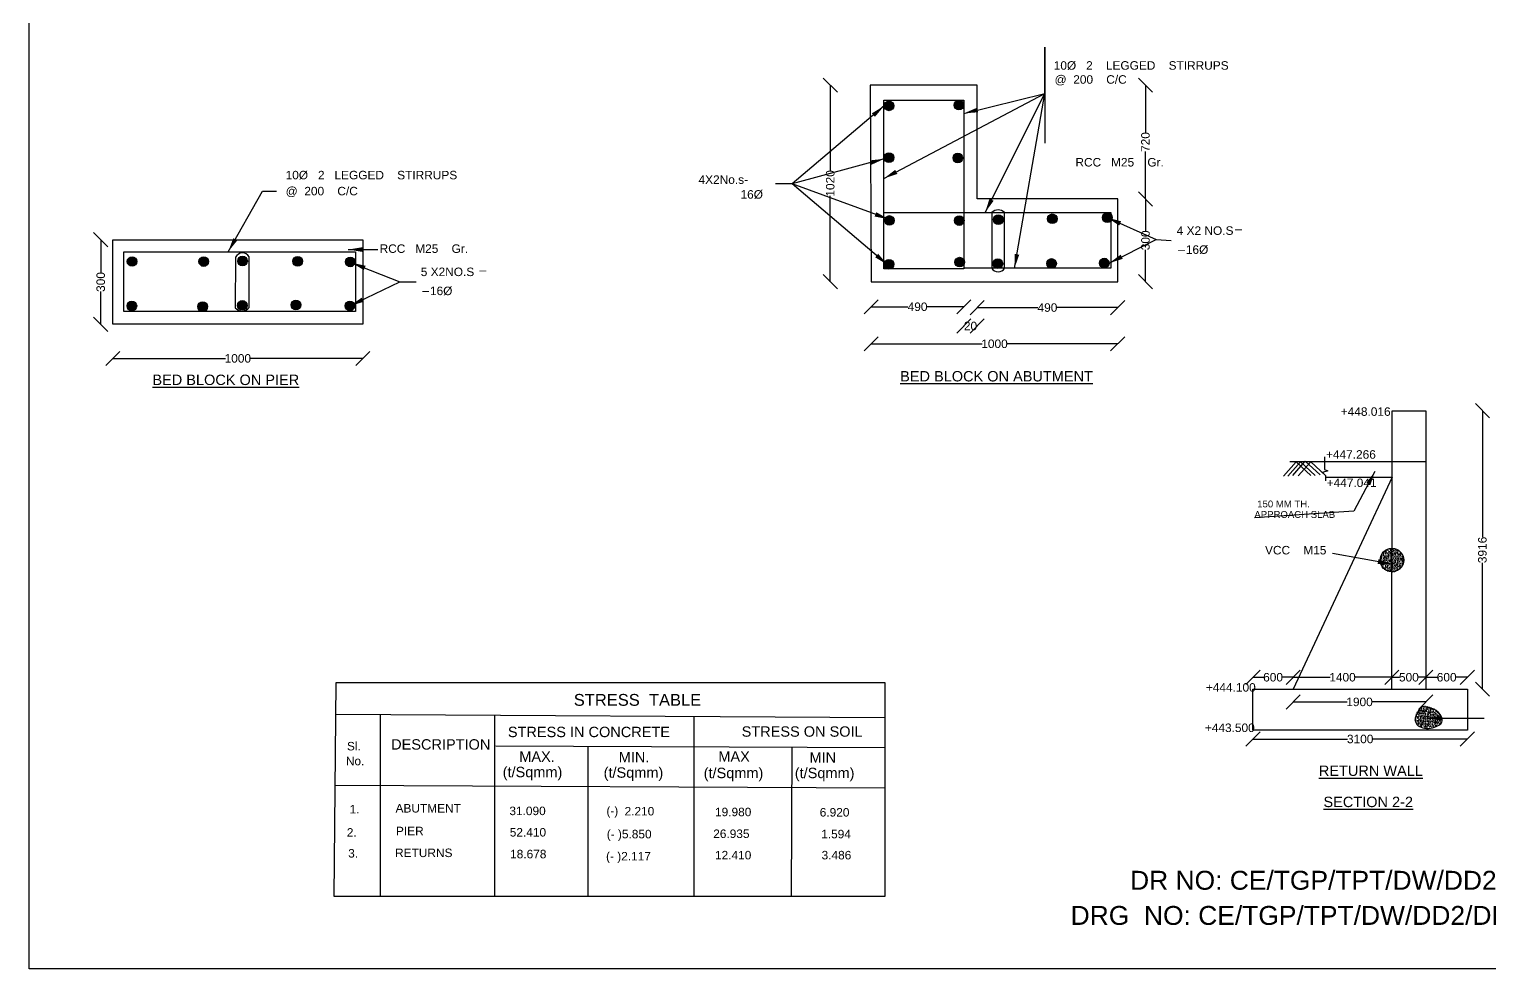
# Model space of a CAD drawing. Header units: millimetres. Extents: x 5763469 to 5768811, y 20980663 to 20984493.
# Drawn here: x 5763469 to 5766561, y 20980663 to 20982652 of the extents above; entities that cross this region are included whole.
import ezdxf

# ---------------------------------------------------------------- set-up
doc = ezdxf.new("R2010")
doc.units = ezdxf.units.MM
doc.header["$MEASUREMENT"] = 0
for name, color, linetype in [('DIMENSIONS', 7, 'Continuous'), ('DRAWING', 2, 'Continuous'), ('TEXT', 7, 'Continuous')]:
    doc.layers.add(name, color=color, linetype=linetype)
doc.styles.get("Standard").update_dxf_attribs({"font": 'arial.ttf', "height": 18})
doc.dimstyles.get("Standard").update_dxf_attribs({"dimtxt": 18, "dimasz": 30, "dimexe": 0.18, "dimexo": 0.0625, "dimgap": 0.09, "dimtad": 0, "dimdec": 0, "dimzin": 0, "dimdsep": 46, "dimtxsty": 'Standard', "dimblk": 'OBLIQUE', "dimcen": 0.09, "dimse1": 1, "dimse2": 1, "dimadec": 0, "dimazin": 0, "dimtfac": 1, "dimtdec": 0, "dimtofl": 0, "dimtmove": 0, "dimatfit": 3, "dimfxl": 1, "dimtolj": 1, "dimtzin": 0, "dimarcsym": 0})
pattern_1 = [(50, (0, 0), (7.172601826, -0.6275213498), [0.75, -8.25]), (355, (0, 0), (-1.3875133361, 7.521921337), [0.6, -6.6]), (100.45144446, (0.598, -0.052), (5.7850884673, 6.8943999097), [0.63740192, -7.01142112]), (46.1842, (0, 2), (10.6724133067, -1.655192808), [1.125, -12.375]), (96.63563549, (0.889, 1.862), (9.3466194567, 9.7411860077), [0.95610342, -10.5171376]), (351.18416399, (0, 2), (9.3466194505, 9.7411860027), [0.9, -9.90000001]), (21, (1, 1.5), (5.9690705212, -4.0261889067), [0.75, -8.25]), (326, (1, 1.5), (2.4331533192, 7.2515004505), [0.6, -6.6]), (71.45144474, (1.4974, 1.1645), (8.4022237673, 3.225311528), [0.6374019, -7.01142112]), (37.5, (0, 0), (0.12159855317, 3.3289385383), [0, -6.52, 0, -6.7, 0, -6.625]), (7.5, (0, 0), (2.6306953744, 3.9441171188), [0, -3.82, 0, -6.37, 0, -2.525]), (327.5, (-2.23, 0), (5.33822436172, -0.22554871734), [0, -2.5, 0, -7.8, 0, -10.35]), (317.5, (-3.23, 0), (5.8318616934, 1.0010498233), [0, -3.25, 0, -5.18, 0, -7.35])]

# ---------------------------------------------------------------- blocks, each defined once
blk = doc.blocks.new('_Oblique')
at = {"color": 0, "linetype": 'ByBlock', "lineweight": -2}
blk.add_line((-0.5, -0.5), (0.5, 0.5), dxfattribs=at)
blk = doc.blocks.new('*D44')
at = {"layer": 'Defpoints', "color": 0, "transparency": 16777216}
for p in [(5763646, 20982206), (5763620.5, 20982026.8), (5763646, 20982026.8)]:
    blk.add_point(p, dxfattribs=at)
at = {"layer": 'DIMENSIONS', "color": 0, "lineweight": -2, "transparency": 16777216}
for p, q in [((5763620.5, 20982206), (5763620.5, 20982136.3)), ((5763620.5, 20982026.8), (5763620.5, 20982096.4))]:
    blk.add_line(p, q, dxfattribs=at)
at = {"layer": 'DIMENSIONS', "color": 0, "lineweight": -2, "transparency": 16777216, "xscale": 30, "yscale": 30, "zscale": 30}
for p, rotation in [((5763620.5, 20982206), 90), ((5763620.5, 20982026.8), 270)]:
    blk.add_blockref('_Oblique', p, dxfattribs=dict(at, rotation=rotation))
at = {"layer": 'DIMENSIONS', "color": 0, "transparency": 16777216, "insert": (5763620.5, 20982116.4), "char_height": 18, "attachment_point": 5, "rotation": 90}
blk.add_mtext('\\A1;300', dxfattribs=at)
blk = doc.blocks.new('*D45')
at = {"layer": 'Defpoints', "color": 0, "transparency": 16777216}
for p in [(5763646, 20982026.8), (5764175.5, 20982026.8), (5764175.5, 20981954.6)]:
    blk.add_point(p, dxfattribs=at)
at = {"layer": 'DIMENSIONS', "color": 0, "lineweight": -2, "transparency": 16777216}
for p, q in [((5763646, 20981954.6), (5763884.7, 20981954.6)), ((5764175.5, 20981954.6), (5763936.8, 20981954.6))]:
    blk.add_line(p, q, dxfattribs=at)
at = {"layer": 'DIMENSIONS', "color": 0, "lineweight": -2, "transparency": 16777216, "xscale": 30, "yscale": 30, "zscale": 30, "rotation": 180}
blk.add_blockref('_Oblique', (5763646, 20981954.6), dxfattribs=at)
at = {"layer": 'DIMENSIONS', "color": 0, "lineweight": -2, "transparency": 16777216, "xscale": 30, "yscale": 30, "zscale": 30}
blk.add_blockref('_Oblique', (5764175.5, 20981954.6), dxfattribs=at)
at = {"layer": 'DIMENSIONS', "color": 0, "transparency": 16777216, "insert": (5763910.7, 20981954.6), "char_height": 18, "attachment_point": 5}
blk.add_mtext('\\A1;1000', dxfattribs=at)
blk = doc.blocks.new('*D46')
at = {"layer": 'Defpoints', "color": 0, "transparency": 16777216}
for p in [(5765249.4, 20982533.2), (5765164.9, 20982117), (5765251.6, 20982117)]:
    blk.add_point(p, dxfattribs=at)
at = {"layer": 'DIMENSIONS', "color": 0, "lineweight": -2, "transparency": 16777216}
for p, q in [((5765164.9, 20982533.2), (5765164.9, 20982351.2)), ((5765164.9, 20982117), (5765164.9, 20982299))]:
    blk.add_line(p, q, dxfattribs=at)
at = {"layer": 'DIMENSIONS', "color": 0, "lineweight": -2, "transparency": 16777216, "xscale": 30, "yscale": 30, "zscale": 30}
for p, rotation in [((5765164.9, 20982533.2), 90), ((5765164.9, 20982117), 270)]:
    blk.add_blockref('_Oblique', p, dxfattribs=dict(at, rotation=rotation))
at = {"layer": 'DIMENSIONS', "color": 0, "transparency": 16777216, "insert": (5765164.9, 20982325.1), "char_height": 18, "attachment_point": 5, "rotation": 90}
blk.add_mtext('\\A1;1020', dxfattribs=at)
blk = doc.blocks.new('*D47')
at = {"layer": 'Defpoints', "color": 0, "transparency": 16777216}
for p in [(5765475.9, 20982533.2), (5765475.9, 20982292.2), (5765832.2, 20982292.2)]:
    blk.add_point(p, dxfattribs=at)
at = {"layer": 'DIMENSIONS', "color": 0, "lineweight": -2, "transparency": 16777216}
for p, q in [((5765832.2, 20982533.2), (5765832.2, 20982432.6)), ((5765832.2, 20982292.2), (5765832.2, 20982392.9))]:
    blk.add_line(p, q, dxfattribs=at)
at = {"layer": 'DIMENSIONS', "color": 0, "lineweight": -2, "transparency": 16777216, "xscale": 30, "yscale": 30, "zscale": 30}
for p, rotation in [((5765832.2, 20982533.2), 90), ((5765832.2, 20982292.2), 270)]:
    blk.add_blockref('_Oblique', p, dxfattribs=dict(at, rotation=rotation))
at = {"layer": 'DIMENSIONS', "color": 0, "transparency": 16777216, "insert": (5765832.2, 20982412.7), "char_height": 18, "attachment_point": 5, "rotation": 90}
blk.add_mtext('\\A1;720', dxfattribs=at)
blk = doc.blocks.new('*D48')
at = {"layer": 'Defpoints', "color": 0, "transparency": 16777216}
for p in [(5765773.5, 20982292.2), (5765773.5, 20982117), (5765832.2, 20982117)]:
    blk.add_point(p, dxfattribs=at)
at = {"layer": 'DIMENSIONS', "color": 0, "lineweight": -2, "transparency": 16777216}
for p, q in [((5765832.2, 20982292.2), (5765832.2, 20982224.6)), ((5765832.2, 20982117), (5765832.2, 20982184.7))]:
    blk.add_line(p, q, dxfattribs=at)
at = {"layer": 'DIMENSIONS', "color": 0, "lineweight": -2, "transparency": 16777216, "xscale": 30, "yscale": 30, "zscale": 30}
for p, rotation in [((5765832.2, 20982292.2), 90), ((5765832.2, 20982117), 270)]:
    blk.add_blockref('_Oblique', p, dxfattribs=dict(at, rotation=rotation))
at = {"layer": 'DIMENSIONS', "color": 0, "transparency": 16777216, "insert": (5765832.2, 20982204.6), "char_height": 18, "attachment_point": 5, "rotation": 90}
blk.add_mtext('\\A1;300', dxfattribs=at)
blk = doc.blocks.new('*D49')
at = {"layer": 'Defpoints', "color": 0, "transparency": 16777216}
for p in [(5765447.7, 20982292.2), (5765251.6, 20982117), (5765447.7, 20982063.9)]:
    blk.add_point(p, dxfattribs=at)
at = {"layer": 'DIMENSIONS', "color": 0, "lineweight": -2, "transparency": 16777216}
for p, q in [((5765251.6, 20982063.9), (5765329.3, 20982063.9)), ((5765447.7, 20982063.9), (5765370, 20982063.9))]:
    blk.add_line(p, q, dxfattribs=at)
at = {"layer": 'DIMENSIONS', "color": 0, "lineweight": -2, "transparency": 16777216, "xscale": 30, "yscale": 30, "zscale": 30, "rotation": 180}
blk.add_blockref('_Oblique', (5765251.6, 20982063.9), dxfattribs=at)
at = {"layer": 'DIMENSIONS', "color": 0, "lineweight": -2, "transparency": 16777216, "xscale": 30, "yscale": 30, "zscale": 30}
blk.add_blockref('_Oblique', (5765447.7, 20982063.9), dxfattribs=at)
at = {"layer": 'DIMENSIONS', "color": 0, "transparency": 16777216, "insert": (5765349.7, 20982063.9), "char_height": 18, "attachment_point": 5}
blk.add_mtext('\\A1;490', dxfattribs=at)
blk = doc.blocks.new('*D50')
at = {"layer": 'Defpoints', "color": 0, "transparency": 16777216}
for p in [(5765475.9, 20982292.2), (5765773.5, 20982292.2), (5765773.5, 20982062.2)]:
    blk.add_point(p, dxfattribs=at)
at = {"layer": 'DIMENSIONS', "color": 0, "lineweight": -2, "transparency": 16777216}
for p, q in [((5765475.9, 20982062.2), (5765604.4, 20982062.2)), ((5765773.5, 20982062.2), (5765645, 20982062.2))]:
    blk.add_line(p, q, dxfattribs=at)
at = {"layer": 'DIMENSIONS', "color": 0, "lineweight": -2, "transparency": 16777216, "xscale": 30, "yscale": 30, "zscale": 30, "rotation": 180}
blk.add_blockref('_Oblique', (5765475.9, 20982062.2), dxfattribs=at)
at = {"layer": 'DIMENSIONS', "color": 0, "lineweight": -2, "transparency": 16777216, "xscale": 30, "yscale": 30, "zscale": 30}
blk.add_blockref('_Oblique', (5765773.5, 20982062.2), dxfattribs=at)
at = {"layer": 'DIMENSIONS', "color": 0, "transparency": 16777216, "insert": (5765624.7, 20982062.2), "char_height": 18, "attachment_point": 5}
blk.add_mtext('\\A1;490', dxfattribs=at)
blk = doc.blocks.new('*D51')
at = {"layer": 'Defpoints', "color": 0, "transparency": 16777216}
for p in [(5765447.7, 20982292.2), (5765475.9, 20982292.2), (5765475.9, 20982023.2)]:
    blk.add_point(p, dxfattribs=at)
at = {"layer": 'DIMENSIONS', "color": 0, "lineweight": -2, "transparency": 16777216}
for p, q in [((5765447.7, 20982023.2), (5765448.7, 20982023.2)), ((5765475.9, 20982023.2), (5765474.9, 20982023.2))]:
    blk.add_line(p, q, dxfattribs=at)
at = {"layer": 'DIMENSIONS', "color": 0, "lineweight": -2, "transparency": 16777216, "xscale": 30, "yscale": 30, "zscale": 30, "rotation": 180}
blk.add_blockref('_Oblique', (5765447.7, 20982023.2), dxfattribs=at)
at = {"layer": 'DIMENSIONS', "color": 0, "lineweight": -2, "transparency": 16777216, "xscale": 30, "yscale": 30, "zscale": 30}
blk.add_blockref('_Oblique', (5765475.9, 20982023.2), dxfattribs=at)
at = {"layer": 'DIMENSIONS', "color": 0, "transparency": 16777216, "insert": (5765461.8, 20982023.2), "char_height": 18, "attachment_point": 5}
blk.add_mtext('\\A1;20', dxfattribs=at)
blk = doc.blocks.new('*D52')
at = {"layer": 'Defpoints', "color": 0, "transparency": 16777216}
for p in [(5765251.6, 20982117), (5765773.5, 20982117), (5765773.5, 20981985.5)]:
    blk.add_point(p, dxfattribs=at)
at = {"layer": 'DIMENSIONS', "color": 0, "lineweight": -2, "transparency": 16777216}
for p, q in [((5765251.6, 20981985.5), (5765486.5, 20981985.5)), ((5765773.5, 20981985.5), (5765538.7, 20981985.5))]:
    blk.add_line(p, q, dxfattribs=at)
at = {"layer": 'DIMENSIONS', "color": 0, "lineweight": -2, "transparency": 16777216, "xscale": 30, "yscale": 30, "zscale": 30, "rotation": 180}
blk.add_blockref('_Oblique', (5765251.6, 20981985.5), dxfattribs=at)
at = {"layer": 'DIMENSIONS', "color": 0, "lineweight": -2, "transparency": 16777216, "xscale": 30, "yscale": 30, "zscale": 30}
blk.add_blockref('_Oblique', (5765773.5, 20981985.5), dxfattribs=at)
at = {"layer": 'DIMENSIONS', "color": 0, "transparency": 16777216, "insert": (5765512.6, 20981985.5), "char_height": 18, "attachment_point": 5}
blk.add_mtext('\\A1;1000', dxfattribs=at)
blk = doc.blocks.new('*D53')
at = {"layer": 'Defpoints', "color": 0, "transparency": 16777216}
for p in [(5766425.8, 20981844), (5766425.8, 20981254.3), (5766545.5, 20981254.3)]:
    blk.add_point(p, dxfattribs=at)
at = {"layer": 'DIMENSIONS', "color": 0, "lineweight": -2, "transparency": 16777216}
for p, q in [((5766545.5, 20981844), (5766545.5, 20981576.1)), ((5766545.5, 20981254.3), (5766545.5, 20981522.2))]:
    blk.add_line(p, q, dxfattribs=at)
at = {"layer": 'DIMENSIONS', "color": 0, "lineweight": -2, "transparency": 16777216, "xscale": 30, "yscale": 30, "zscale": 30}
for p, rotation in [((5766545.5, 20981844), 90), ((5766545.5, 20981254.3), 270)]:
    blk.add_blockref('_Oblique', p, dxfattribs=dict(at, rotation=rotation))
at = {"layer": 'DIMENSIONS', "color": 0, "transparency": 16777216, "insert": (5766545.5, 20981549.2), "char_height": 18, "attachment_point": 5, "rotation": 90}
blk.add_mtext('\\A1;3916', dxfattribs=at)
blk = doc.blocks.new('*D54')
at = {"layer": 'Defpoints', "color": 0, "transparency": 16777216}
for p in [(5766145, 20981279.6), (5766059.7, 20981254.3), (5766145, 20981254.3)]:
    blk.add_point(p, dxfattribs=at)
at = {"layer": 'DIMENSIONS', "color": 0, "lineweight": -2, "transparency": 16777216}
for p, q in [((5766059.7, 20981279.6), (5766082.3, 20981279.6)), ((5766145, 20981279.6), (5766122.3, 20981279.6))]:
    blk.add_line(p, q, dxfattribs=at)
at = {"layer": 'DIMENSIONS', "color": 0, "lineweight": -2, "transparency": 16777216, "xscale": 30, "yscale": 30, "zscale": 30, "rotation": 180}
blk.add_blockref('_Oblique', (5766059.7, 20981279.6), dxfattribs=at)
at = {"layer": 'DIMENSIONS', "color": 0, "lineweight": -2, "transparency": 16777216, "xscale": 30, "yscale": 30, "zscale": 30}
blk.add_blockref('_Oblique', (5766145, 20981279.6), dxfattribs=at)
at = {"layer": 'DIMENSIONS', "color": 0, "transparency": 16777216, "insert": (5766102.3, 20981279.6), "char_height": 18, "attachment_point": 5}
blk.add_mtext('\\A1;600', dxfattribs=at)
blk = doc.blocks.new('*D55')
at = {"layer": 'Defpoints', "color": 0, "transparency": 16777216}
for p in [(5766353.7, 20981279.6), (5766145, 20981254.3), (5766353.7, 20981254.3)]:
    blk.add_point(p, dxfattribs=at)
at = {"layer": 'DIMENSIONS', "color": 0, "lineweight": -2, "transparency": 16777216}
for p, q in [((5766145, 20981279.6), (5766223.2, 20981279.6)), ((5766353.7, 20981279.6), (5766275.4, 20981279.6))]:
    blk.add_line(p, q, dxfattribs=at)
at = {"layer": 'DIMENSIONS', "color": 0, "lineweight": -2, "transparency": 16777216, "xscale": 30, "yscale": 30, "zscale": 30, "rotation": 180}
blk.add_blockref('_Oblique', (5766145, 20981279.6), dxfattribs=at)
at = {"layer": 'DIMENSIONS', "color": 0, "lineweight": -2, "transparency": 16777216, "xscale": 30, "yscale": 30, "zscale": 30}
blk.add_blockref('_Oblique', (5766353.7, 20981279.6), dxfattribs=at)
at = {"layer": 'DIMENSIONS', "color": 0, "transparency": 16777216, "insert": (5766249.3, 20981279.6), "char_height": 18, "attachment_point": 5}
blk.add_mtext('\\A1;1400', dxfattribs=at)
blk = doc.blocks.new('*D56')
at = {"layer": 'Defpoints', "color": 0, "transparency": 16777216}
for p in [(5766425.8, 20981279.6), (5766353.7, 20981254.3), (5766425.8, 20981254.3)]:
    blk.add_point(p, dxfattribs=at)
at = {"layer": 'DIMENSIONS', "color": 0, "lineweight": -2, "transparency": 16777216}
for p, q in [((5766353.7, 20981279.6), (5766369.8, 20981279.6)), ((5766425.8, 20981279.6), (5766409.7, 20981279.6))]:
    blk.add_line(p, q, dxfattribs=at)
at = {"layer": 'DIMENSIONS', "color": 0, "lineweight": -2, "transparency": 16777216, "xscale": 30, "yscale": 30, "zscale": 30, "rotation": 180}
blk.add_blockref('_Oblique', (5766353.7, 20981279.6), dxfattribs=at)
at = {"layer": 'DIMENSIONS', "color": 0, "lineweight": -2, "transparency": 16777216, "xscale": 30, "yscale": 30, "zscale": 30}
blk.add_blockref('_Oblique', (5766425.8, 20981279.6), dxfattribs=at)
at = {"layer": 'DIMENSIONS', "color": 0, "transparency": 16777216, "insert": (5766389.8, 20981279.6), "char_height": 18, "attachment_point": 5}
blk.add_mtext('\\A1;500', dxfattribs=at)
blk = doc.blocks.new('*D57')
at = {"layer": 'Defpoints', "color": 0, "transparency": 16777216}
for p in [(5766513.7, 20981279.6), (5766425.8, 20981254.3), (5766513.7, 20981254.3)]:
    blk.add_point(p, dxfattribs=at)
at = {"layer": 'DIMENSIONS', "color": 0, "lineweight": -2, "transparency": 16777216}
for p, q in [((5766425.8, 20981279.6), (5766449.8, 20981279.6)), ((5766513.7, 20981279.6), (5766489.7, 20981279.6))]:
    blk.add_line(p, q, dxfattribs=at)
at = {"layer": 'DIMENSIONS', "color": 0, "lineweight": -2, "transparency": 16777216, "xscale": 30, "yscale": 30, "zscale": 30, "rotation": 180}
blk.add_blockref('_Oblique', (5766425.8, 20981279.6), dxfattribs=at)
at = {"layer": 'DIMENSIONS', "color": 0, "lineweight": -2, "transparency": 16777216, "xscale": 30, "yscale": 30, "zscale": 30}
blk.add_blockref('_Oblique', (5766513.7, 20981279.6), dxfattribs=at)
at = {"layer": 'DIMENSIONS', "color": 0, "transparency": 16777216, "insert": (5766469.8, 20981279.6), "char_height": 18, "attachment_point": 5}
blk.add_mtext('\\A1;600', dxfattribs=at)
blk = doc.blocks.new('*D58')
at = {"layer": 'Defpoints', "color": 0, "transparency": 16777216}
for p in [(5766145, 20981254.3), (5766425.8, 20981254.3), (5766425.8, 20981227.4)]:
    blk.add_point(p, dxfattribs=at)
at = {"layer": 'DIMENSIONS', "color": 0, "lineweight": -2, "transparency": 16777216}
for p, q in [((5766145, 20981227.4), (5766259.3, 20981227.4)), ((5766425.8, 20981227.4), (5766311.5, 20981227.4))]:
    blk.add_line(p, q, dxfattribs=at)
at = {"layer": 'DIMENSIONS', "color": 0, "lineweight": -2, "transparency": 16777216, "xscale": 30, "yscale": 30, "zscale": 30, "rotation": 180}
blk.add_blockref('_Oblique', (5766145, 20981227.4), dxfattribs=at)
at = {"layer": 'DIMENSIONS', "color": 0, "lineweight": -2, "transparency": 16777216, "xscale": 30, "yscale": 30, "zscale": 30}
blk.add_blockref('_Oblique', (5766425.8, 20981227.4), dxfattribs=at)
at = {"layer": 'DIMENSIONS', "color": 0, "transparency": 16777216, "insert": (5766285.4, 20981227.4), "char_height": 18, "attachment_point": 5}
blk.add_mtext('\\A1;1900', dxfattribs=at)
blk = doc.blocks.new('*D59')
at = {"layer": 'Defpoints', "color": 0, "transparency": 16777216}
for p in [(5766059.7, 20981167.9), (5766513.7, 20981167.9), (5766513.7, 20981148.9)]:
    blk.add_point(p, dxfattribs=at)
at = {"layer": 'DIMENSIONS', "color": 0, "lineweight": -2, "transparency": 16777216}
for p, q in [((5766059.7, 20981148.9), (5766259.8, 20981148.9)), ((5766513.7, 20981148.9), (5766313.6, 20981148.9))]:
    blk.add_line(p, q, dxfattribs=at)
at = {"layer": 'DIMENSIONS', "color": 0, "lineweight": -2, "transparency": 16777216, "xscale": 30, "yscale": 30, "zscale": 30, "rotation": 180}
blk.add_blockref('_Oblique', (5766059.7, 20981148.9), dxfattribs=at)
at = {"layer": 'DIMENSIONS', "color": 0, "lineweight": -2, "transparency": 16777216, "xscale": 30, "yscale": 30, "zscale": 30}
blk.add_blockref('_Oblique', (5766513.7, 20981148.9), dxfattribs=at)
at = {"layer": 'DIMENSIONS', "color": 0, "transparency": 16777216, "insert": (5766286.7, 20981148.9), "char_height": 18, "attachment_point": 5}
blk.add_mtext('\\A1;3100', dxfattribs=at)

msp = doc.modelspace()

# ---------------------------------------------------------------- hatches: boundary and pattern name
at = {"layer": 'DIMENSIONS'}
h = msp.add_hatch(dxfattribs=at)
h.set_pattern_fill('AR-CONC', color=0, style=0)
h.set_pattern_definition(pattern_1)
h.paths.add_polyline_path([(5766379, 20981527.7, 0.413881), (5766354, 20981552.7), (5766354, 20981502.7, 0.414546)])
h.paths.add_polyline_path([(5766354, 20981552.7, 0.414546), (5766329, 20981527.7, 0.413881), (5766354, 20981502.7)])
h = msp.add_hatch(dxfattribs=at)
h.set_pattern_fill('AR-CONC', color=0, style=0)
h.set_pattern_definition(pattern_1)
edge = h.paths.add_edge_path()
edge.add_spline(control_points=[(5766415.8, 20981219.6), (5766422.7, 20981218.9), (5766438.6, 20981217.3), (5766457.5, 20981205.3), (5766461.6, 20981182.9), (5766438.6, 20981172.7), (5766416.9, 20981171.2), (5766400.2, 20981186.6), (5766404.9, 20981204.9), (5766412.2, 20981214.7), (5766415.8, 20981219.6)], knot_values=[0, 0, 0, 0, 20.829972, 47.982843, 60.774448, 79.594918, 111.444163, 122.689795, 141.526245, 159.958162, 159.958162, 159.958162, 159.958162], degree=3, periodic=0)
at = {"layer": 'DRAWING'}
for points in [[(5765279.1, 20982489.2, 1), (5765299.5, 20982489.2, 1)], [(5765427.2, 20982490.9, 1), (5765447.7, 20982490.9, 1)], [(5765278.9, 20982379.7, 1), (5765299.3, 20982379.7, 1)], [(5765424.8, 20982379, 1), (5765445.3, 20982379, 1)], [(5765279.9, 20982246.7, 1), (5765300.4, 20982246.7, 1)], [(5765427.7, 20982246.4, 1), (5765448.1, 20982246.4, 1)], [(5765510.6, 20982248.5, 1), (5765531.1, 20982248.5, 1)], [(5765624.8, 20982250.2, 1), (5765645.2, 20982250.2, 1)], [(5765741.1, 20982252.7, 1), (5765761.5, 20982252.7, 1)], [(5763676.7, 20982159.8, 1), (5763697.1, 20982159.8, 1)], [(5763828.4, 20982159.6, 1), (5763848.8, 20982159.6, 1)], [(5763910.5, 20982160.8, 1), (5763930.9, 20982160.8, 1)], [(5764027.3, 20982160.2, 1), (5764047.7, 20982160.2, 1)], [(5764138.5, 20982158.9, 1), (5764158.9, 20982158.9, 1)], [(5765278.8, 20982153.9, 1), (5765299.3, 20982153.9, 1)], [(5765428.6, 20982158.5, 1), (5765449, 20982158.5, 1)], [(5765509.5, 20982155.1, 1), (5765529.9, 20982155.1, 1)], [(5765623.1, 20982155.6, 1), (5765643.5, 20982155.6, 1)], [(5765734.6, 20982156.4, 1), (5765755.1, 20982156.4, 1)], [(5763676.2, 20982065.7, 1), (5763696.6, 20982065.7, 1)], [(5763826, 20982064.3, 1), (5763846.5, 20982064.3, 1)], [(5763910.2, 20982066.8, 1), (5763930.6, 20982066.8, 1)], [(5764023.5, 20982067.8, 1), (5764043.9, 20982067.8, 1)], [(5764137.8, 20982065.8, 1), (5764158.3, 20982065.8, 1)]]:
    msp.add_hatch(color=0, dxfattribs=at).paths.add_polyline_path(points)

# ---------------------------------------------------------------- linework, layer by layer
at = {"layer": 'DIMENSIONS', "color": 0}
msp.add_lwpolyline([(5765619.4, 20982515.4), (5765619.4, 20982613.2), (5765619.4, 20982410.3)], dxfattribs=at)
msp.add_circle((5766354, 20981527.7), 25, dxfattribs=at)
at = {"layer": 'DIMENSIONS'}
msp.add_spline([(5766416.3, 20981217.9), (5766436.8, 20981214.3), (5766458, 20981197.4), (5766459.5, 20981184.7), (5766443.9, 20981174.1), (5766412.1, 20981175.5), (5766404.3, 20981183.6), (5766406.4, 20981202.3), (5766416.3, 20981217.9)], degree=3, dxfattribs=at)
at = {"layer": 'DRAWING', "color": 0}
for points in [[(5763469.1, 20984492.6), (5768807.8, 20984492.6), (5768807.8, 20980662.5), (5763469.1, 20980662.5)], [(5765278.2, 20982501.1), (5765447.7, 20982501.1), (5765447.7, 20982144.4), (5765278.2, 20982144.4)], [(5763646, 20982206), (5764175.5, 20982206), (5764175.5, 20982026.8), (5763646, 20982026.8)], [(5763669.5, 20982180.6), (5764159.8, 20982180.6), (5764159.8, 20982053.6), (5763669.5, 20982053.6)], [(5766059.7, 20981254.3), (5766513.7, 20981254.3), (5766513.7, 20981167.9), (5766059.7, 20981167.9)]]:
    msp.add_lwpolyline(points, close=True, dxfattribs=at)
for points in [[(5765251.6, 20982117), (5765773.5, 20982117), (5765773.5, 20982292.2), (5765475.9, 20982292.2), (5765475.9, 20982533.2), (5765249.4, 20982533.2), (5765251.6, 20982117)], [(5765278.2, 20982145.4), (5765278.2, 20982263.7), (5765758.9, 20982263.7), (5765758.9, 20982145.4), (5765447.7, 20982145.4)], [(5765506.7, 20982263.7), (5765506.7, 20982145.4)], [(5765533.9, 20982145.4), (5765533.9, 20982263.7)], [(5763906.1, 20982168.9), (5763905.4, 20982061.9)], [(5763934.7, 20982062.4), (5763934.7, 20982169.5)], [(5766353.7, 20981254.3), (5766354.4, 20981844)], [(5766354.4, 20981844), (5766425.8, 20981844), (5766425.8, 20981254.3)], [(5766211.1, 20981746.4), (5766211.1, 20981719.8), (5766218, 20981716.5), (5766206.9, 20981713.1), (5766213.4, 20981707.1), (5766213.4, 20981695.6)], [(5766124.2, 20981705.6), (5766151, 20981735.6), (5766182.2, 20981706.7)], [(5766133.5, 20981705.6), (5766160.3, 20981735.6), (5766191.5, 20981706.7)], [(5766425.8, 20981735.6), (5766137.9, 20981735.6)], [(5766143.8, 20981706.9), (5766170.6, 20981736.9), (5766201.8, 20981708)], [(5766155.3, 20981705.9), (5766182.2, 20981735.9), (5766213.4, 20981707.1)], [(5766354.2, 20981703.2), (5766145, 20981254.3)], [(5766213.4, 20981703.3), (5766354.2, 20981703.2)], [(5764119.1, 20981268.8), (5765280.2, 20981268.8), (5765280.2, 20980815.4), (5764114.7, 20980815.4), (5764119.1, 20981268.8)], [(5764118.4, 20981201.4), (5765280.2, 20981194.8)], [(5764212.2, 20981200.9), (5764212.2, 20980815.4)], [(5764454, 20981199.5), (5764454, 20980815.4)], [(5764876.1, 20981197.1), (5764876.1, 20980815.4)], [(5765280.2, 20981130.2), (5764456.9, 20981134.1)], [(5764651.9, 20981133.2), (5764651.9, 20980815.4)], [(5765082.9, 20980815.4), (5765084.4, 20981131.2)], [(5764117, 20981051.5), (5765280.2, 20981045.4)]]:
    msp.add_lwpolyline(points, dxfattribs=at)
for centre in [(5765289.3, 20982489.2), (5765437.4, 20982490.9), (5765289.1, 20982379.7), (5765435, 20982379), (5765290.2, 20982246.7), (5765437.9, 20982246.4), (5765520.8, 20982248.5), (5765635, 20982250.2), (5765751.3, 20982252.7), (5763686.9, 20982159.8), (5763838.6, 20982159.6), (5763920.7, 20982160.8), (5764037.5, 20982160.2), (5764148.7, 20982158.9), (5765289.1, 20982153.9), (5765438.8, 20982158.5), (5765519.7, 20982155.1), (5765633.3, 20982155.6), (5765744.9, 20982156.4), (5763686.4, 20982065.7), (5763836.3, 20982064.3), (5763920.4, 20982066.8), (5764033.7, 20982067.8), (5764148, 20982065.8)]:
    msp.add_circle(centre, 10.2, dxfattribs=at)
for centre, radius, start, end in [((5765520.3, 20982248.6), 20.3, 47.8506, 132.1494), ((5763920.6, 20982162.2), 15.9, 27.1912, 155.4303), ((5765520.3, 20982154.2), 16.2, 212.7009, 327.2991), ((5763919.9, 20982073.3), 18.4, 218.1844, 323.7217)]:
    msp.add_arc(centre, radius, start, end, dxfattribs=at)

# ---------------------------------------------------------------- texts
at = {"layer": 'DIMENSIONS', "color": 0}
for s, p in [('DR NO: CE/TGP/TPT/DW/DD2/DEE3/843/2015;DATE ;27-08-2015.', (5765799.6, 20980829.9)), ('DRG  NO: CE/TGP/TPT/DW/DD2/DEE3/959/2-2015;DATE ;27-08-2015.', (5765673.8, 20980755.5))]:
    msp.add_text(s, height=40, dxfattribs=at).set_placement(p)
at = {"layer": 'TEXT', "color": 0}
for s, height, p in [('10Ø   2    LEGGED    STIRRUPS', 18, (5765638, 20982565.8)), ('@  200    C/C', 18, (5765639.8, 20982536.1)), ('RCC   M25    Gr.', 18, (5765683.9, 20982360.9)), ('10Ø   2   LEGGED    STIRRUPS', 18, (5764011.9, 20982333.7)), ('4X2No.s-', 18, (5764886, 20982324.1)), ('@  200    C/C', 18, (5764012, 20982299.8)), ('16Ø', 18, (5764974.9, 20982292.8)), ('4 X2 NO.S', 18, (5765898.3, 20982216.2)), ('_', 18, (5766022.4, 20982231.2)), ('RCC   M25    Gr.', 18, (5764210.9, 20982178)), ('_', 18, (5765901.7, 20982188)), ('16Ø', 18, (5765917.7, 20982176)), ('5 X2NO.S', 18, (5764298, 20982128.9)), ('_', 18, (5764422.2, 20982143.9)), ('_', 18, (5764301.5, 20982100.7)), ('16Ø', 18, (5764317.5, 20982088.6)), ('%%UBED BLOCK ON ABUTMENT', 22, (5765312.8, 20981905.9)), ('%%UBED BLOCK ON PIER', 22, (5763729.9, 20981898.3)), ('+448.016', 18, (5766245.6, 20981833.1)), ('+447.266', 18, (5766214.3, 20981742.3)), ('+447.041', 18, (5766215.8, 20981682.3)), ('150 MM TH.', 14.5, (5766068.8, 20981639.3)), ('APPROACH SLAB', 14.5, (5766062.7, 20981617)), ('VCC    M15', 18, (5766085.3, 20981539.7)), ('+444.100', 18, (5765960, 20981249.2)), ('STRESS  TABLE', 25, (5764621.9, 20981219.3)), ('STRESS IN CONCRETE', 22, (5764482.4, 20981152.9)), ('STRESS ON SOIL', 22, (5764977.3, 20981153.8)), ('+443.500', 18, (5765957.9, 20981163.7)), ('Sl.', 18, (5764141.7, 20981124.8)), ('DESCRIPTION', 22, (5764235.3, 20981126.5)), ('No.', 18, (5764139.5, 20981093.4)), ('MAX.', 22, (5764506.6, 20981100.6)), ('MIN.', 22, (5764717.1, 20981099.5)), ('MAX', 22, (5764928, 20981100.9)), ('MIN', 22, (5765120.9, 20981098.8)), ('%%URETURN WALL', 22, (5766199.2, 20981070.8)), ('(t/Sqmm)', 22, (5764471.4, 20981068.1)), ('(t/Sqmm)', 22, (5764685.1, 20981067)), ('(t/Sqmm)', 22, (5764896.9, 20981066.1)), ('(t/Sqmm)', 22, (5765089.8, 20981066.1)), ('1.', 18, (5764147.3, 20980991.3)), ('ABUTMENT', 18, (5764244.6, 20980993.3)), ('31.090', 18, (5764485.6, 20980987.8)), ('(-)', 18, (5764691, 20980987.8)), ('2.210', 18, (5764729.4, 20980987.1)), ('19.980', 18, (5764920.9, 20980985.5)), ('6.920', 18, (5765142.6, 20980984.8)), ('%%USECTION 2-2', 22, (5766209, 20981004.8)), ('2.', 18, (5764141.4, 20980942.2)), ('PIER', 18, (5764245.5, 20980945.2)), ('52.410', 18, (5764486.4, 20980942.5)), ('(- )5.850', 18, (5764691.7, 20980938.7)), ('26.935', 18, (5764917.1, 20980939.4)), ('1.594', 18, (5765145.7, 20980938.7)), ('3.', 18, (5764144.3, 20980898)), ('RETURNS', 18, (5764243.6, 20980899)), ('18.678', 18, (5764487.1, 20980896.4)), ('(- )2.117', 18, (5764690.2, 20980891.8)), ('12.410', 18, (5764920.9, 20980894.1)), ('3.486', 18, (5765146.5, 20980894.1))]:
    msp.add_text(s, height=height, dxfattribs=at).set_placement(p)

# ---------------------------------------------------------------- dimensions: what is measured, and where the dimension line sits
at = {"layer": 'DIMENSIONS', "color": 0}
for base, p1, p2, text, picture, middle in [((5765164.9, 20982117), (5765249.4, 20982533.2), (5765251.6, 20982117), '1020', '*D46', (5765164.9, 20982325.1)), ((5765832.2, 20982292.2), (5765475.9, 20982533.2), (5765475.9, 20982292.2), '720', '*D47', (5765832.2, 20982412.7)), ((5765832.2, 20982117), (5765773.5, 20982292.2), (5765773.5, 20982117), '300', '*D48', (5765832.2, 20982204.6)), ((5763620.5, 20982026.8), (5763646, 20982206), (5763646, 20982026.8), '300', '*D44', (5763620.5, 20982116.4)), ((5766545.5, 20981254.3), (5766425.8, 20981844), (5766425.8, 20981254.3), '3916', '*D53', (5766545.5, 20981549.2))]:
    dim = msp.add_linear_dim(base=base, p1=p1, p2=p2, angle=90, text=text, dimstyle='Standard', dxfattribs=at)
    dim.commit()
    dim.dimension.update_dxf_attribs({"geometry": picture, "text_midpoint": middle})
for base, p1, p2, text, picture, middle in [((5765447.7, 20982063.9), (5765251.6, 20982117), (5765447.7, 20982292.2), '490', '*D49', (5765349.7, 20982063.9)), ((5765475.9, 20982023.2), (5765447.7, 20982292.2), (5765475.9, 20982292.2), '20', '*D51', (5765461.8, 20982023.2)), ((5765773.5, 20982062.2), (5765475.9, 20982292.2), (5765773.5, 20982292.2), '490', '*D50', (5765624.7, 20982062.2)), ((5765773.5, 20981985.5), (5765251.6, 20982117), (5765773.5, 20982117), '1000', '*D52', (5765512.6, 20981985.5)), ((5764175.5, 20981954.6), (5763646, 20982026.8), (5764175.5, 20982026.8), '1000', '*D45', (5763910.7, 20981954.6)), ((5766145, 20981279.6), (5766059.7, 20981254.3), (5766145, 20981254.3), '600', '*D54', (5766102.3, 20981279.6)), ((5766353.7, 20981279.6), (5766145, 20981254.3), (5766353.7, 20981254.3), '1400', '*D55', (5766249.3, 20981279.6)), ((5766425.8, 20981279.6), (5766353.7, 20981254.3), (5766425.8, 20981254.3), '500', '*D56', (5766389.8, 20981279.6)), ((5766513.7, 20981279.6), (5766425.8, 20981254.3), (5766513.7, 20981254.3), '600', '*D57', (5766469.8, 20981279.6)), ((5766425.8, 20981227.4), (5766145, 20981254.3), (5766425.8, 20981254.3), '1900', '*D58', (5766285.4, 20981227.4)), ((5766513.7, 20981148.9), (5766059.7, 20981167.9), (5766513.7, 20981167.9), '3100', '*D59', (5766286.7, 20981148.9))]:
    dim = msp.add_linear_dim(base=base, p1=p1, p2=p2, text=text, dimstyle='Standard', dxfattribs=at)
    dim.commit()
    dim.dimension.update_dxf_attribs({"geometry": picture, "text_midpoint": middle})

# ---------------------------------------------------------------- leaders
for points in [[(5765278.2, 20982335.5), (5765619.4, 20982515.4)], [(5765447.7, 20982473.4), (5765619.4, 20982515.4)], [(5765492.8, 20982263.7), (5765619.4, 20982515.4)], [(5765554.9, 20982145.4), (5765619.4, 20982515.4)], [(5765279.1, 20982489.2), (5765084.3, 20982324)], [(5765279.2, 20982377), (5765084.3, 20982324)], [(5763890.5, 20982180.6), (5763962.9, 20982309), (5763992.3, 20982309)], [(5765286, 20982153), (5765084.3, 20982324), (5765048.8, 20982324)], [(5765288.7, 20982249.3), (5765084.3, 20982324)], [(5765751.3, 20982252.7), (5765854.8, 20982206.2)], [(5765755.1, 20982156.4), (5765854.8, 20982206.2), (5765886.7, 20982204)], [(5764144.4, 20982185.1), (5764207.2, 20982185.1)], [(5764151.5, 20982157.2), (5764253.8, 20982116.8)], [(5764148, 20982065.8), (5764253.8, 20982116.8), (5764288.2, 20982116.8)], [(5766317.9, 20981715.2), (5766273.6, 20981631.1), (5766062.7, 20981617)], [(5766354, 20981519.3), (5766227.9, 20981541.8)], [(5766427.8, 20981192.8), (5766549.5, 20981192.8)]]:
    msp.add_leader(points, dimstyle='Standard', override={"dimgap": 0.09, "dimtad": 0}, dxfattribs=at)

doc.saveas('drawing.dxf')
